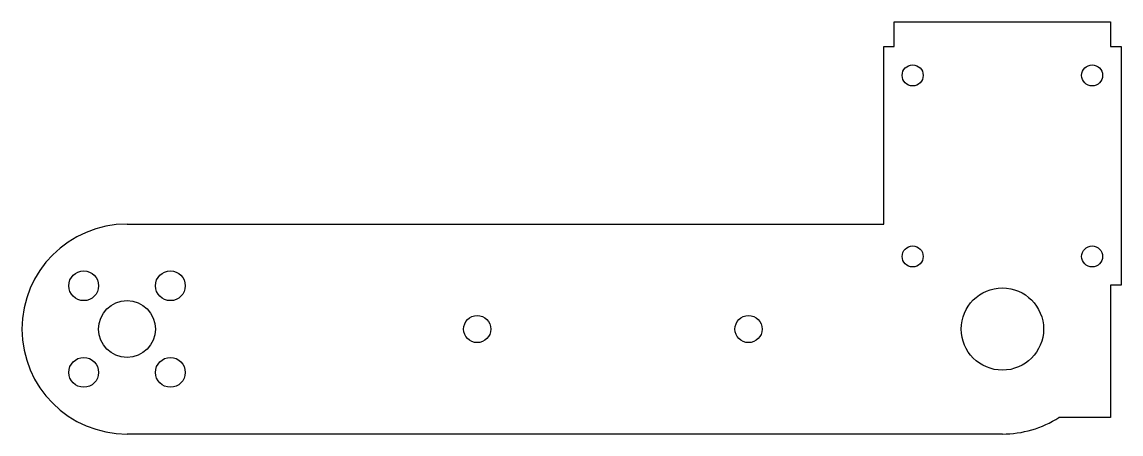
# Model space of a CAD drawing. Header units: millimetres. Extents: x 0 to 126, y 0 to 47.
import ezdxf

# ---------------------------------------------------------------- set-up
doc = ezdxf.new("R2010")
doc.units = ezdxf.units.MM
doc.layers.add('КОНТУР', color=7, linetype='Continuous')
doc.layers.add('ОТВЕРСТИЯ', color=3, linetype='Continuous')

msp = doc.modelspace()

# ---------------------------------------------------------------- linework, layer by layer
at = {"layer": 'КОНТУР'}
for p, q in [((99.64, 44.3), (99.64, 47.11)), ((99.64, 47.11), (124.36, 47.11)), ((124.36, 47.11), (124.36, 44.3)), ((98.45, 24), (98.45, 44.3)), ((98.45, 44.3), (99.64, 44.3)), ((124.36, 44.3), (125.55, 44.3)), ((125.55, 44.3), (125.55, 17)), ((12, 24), (98.45, 24)), ((124.36, 17), (124.36, 1.89)), ((125.55, 17), (124.36, 17)), ((124.36, 1.89), (118.46, 1.89)), ((112, 0), (12, 0))]:
    msp.add_line(p, q, dxfattribs=at)
for centre, start, end in [((12, 12), 90, 270), ((112, 12), 270, 302.5772)]:
    msp.add_arc(centre, 12, start, end, dxfattribs=at)
at = {"layer": 'ОТВЕРСТИЯ'}
for centre, radius in [((101.75, 41), 1.2), ((122.25, 41), 1.2), ((101.75, 20.3), 1.2), ((122.25, 20.3), 1.2), ((7.05, 16.95), 1.7), ((16.95, 16.95), 1.7), ((112, 12), 4.7), ((12, 12), 3.25), ((52, 12), 1.55), ((83, 12), 1.55), ((7.05, 7.05), 1.7), ((16.95, 7.05), 1.7)]:
    msp.add_circle(centre, radius, dxfattribs=at)

doc.saveas('drawing.dxf')
